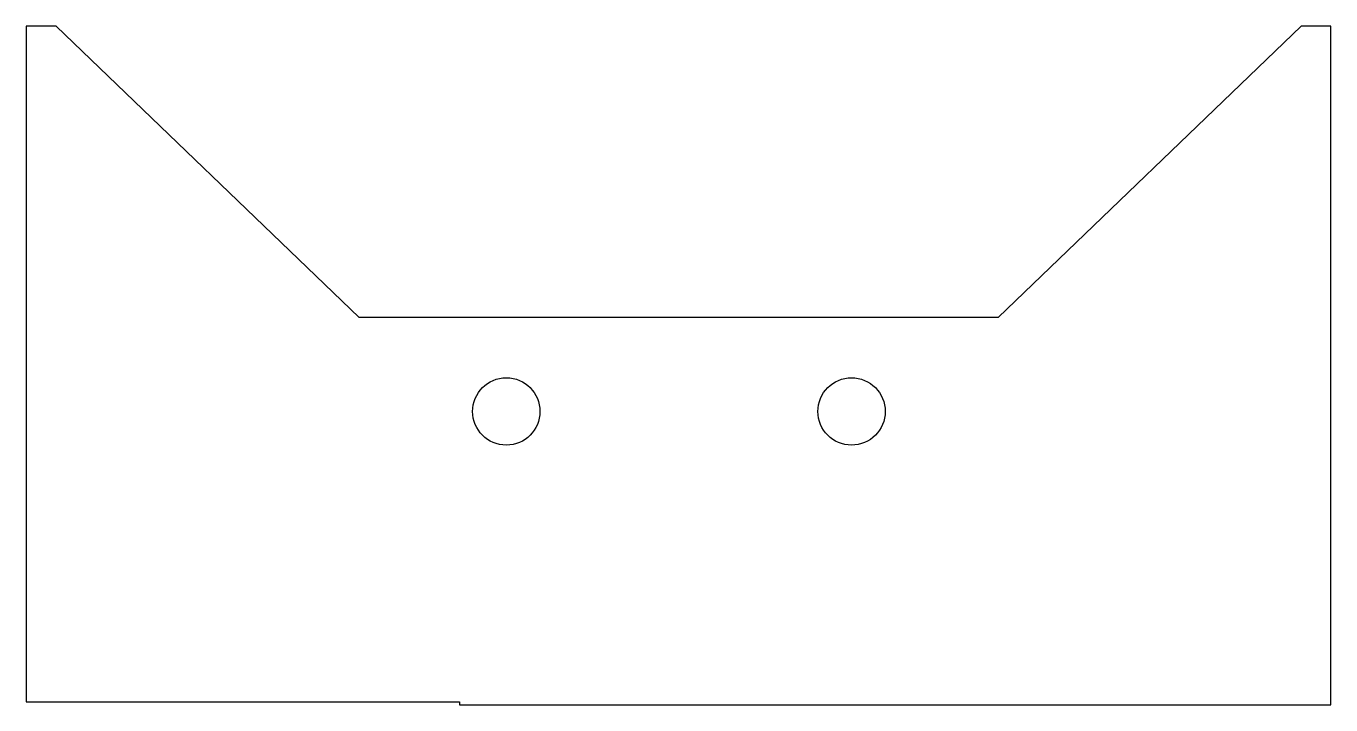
# Model space of a CAD drawing. Header units: millimetres. Extents: x -78 to 77, y -8 to 72.
import ezdxf

# ---------------------------------------------------------------- set-up
doc = ezdxf.new("R2010")
doc.units = ezdxf.units.MM
doc.layers.get('0').update_dxf_attribs({"linetype": 'CONTINUOUS'})

msp = doc.modelspace()

# ---------------------------------------------------------------- linework, layer by layer
msp.add_lwpolyline([(-77.54, -7.89), (-26.07, -7.89), (-26.07, -8.26), (77.43, -8.26), (77.43, 72.35), (73.9, 72.35), (37.91, 37.74), (-37.98, 37.74), (-73.97, 72.35), (-77.54, 72.35)], close=True)
for centre in [(-20.5, 26.59), (20.5, 26.59)]:
    msp.add_circle(centre, 4)

doc.saveas('drawing.dxf')
